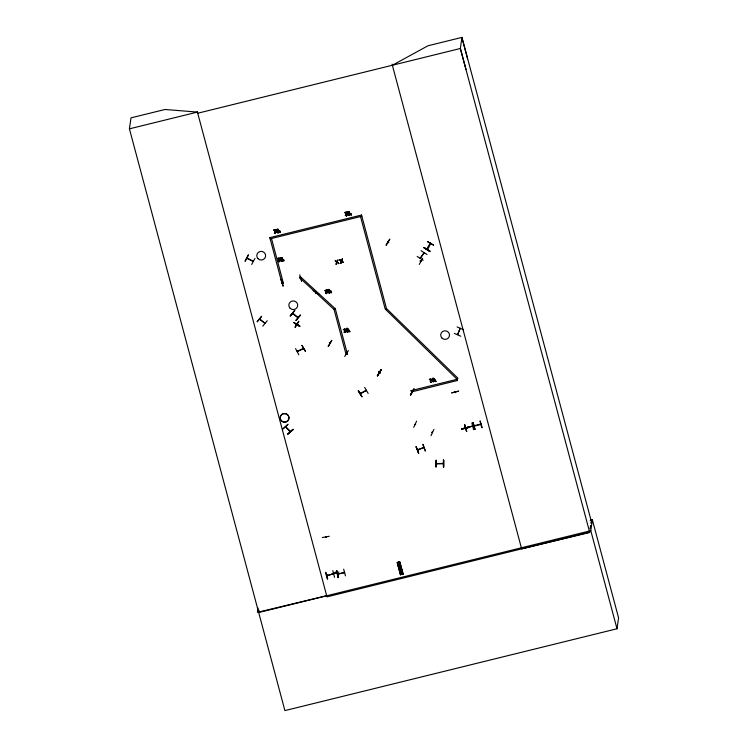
<?xml version="1.0" encoding="UTF-8"?>
<svg xmlns="http://www.w3.org/2000/svg" width="748" height="748" viewBox="0 0 748 748"><rect width="100%" height="100%" fill="white"/><g stroke="black" fill="none" stroke-linecap="round" stroke-linejoin="round"><path stroke-width="1.12" d="M279.023 231.908L278.985 231.085M282.847 260.341L282.716 259.089M347.306 212.582L347.334 213.395M349.896 214.433L349.774 213.18M434.625 380.928L434.495 379.675M297.47 351.625L297.994 351.326M328.054 290.177L328.063 290.738M347.764 212.843L348.222 212.011M346.399 329.494L346.679 328.737L347.353 328.858M282.37 260.407L282.361 259.846M329.485 342.724L329.868 343.164M349.438 214.199L348.979 215.013M348.082 330.85L347.932 331.486M347.184 354.056L347.222 353.72M379.47 372.448L378.825 372.027M415.187 424.518L415.308 424.079M432.12 432.11L432.251 432.681L432.185 432.064M430.586 243.493L429.969 244.026L430.362 243.278M315.824 292.982L316.189 292.58M420.114 258.182L424.172 252.721M285.577 426.472L290.411 431.381M590.144 520.374L592.36 519.823L618.577 617.876L617.006 628.759L284.904 710.6L129.423 128.843L131.012 117.857L164.999 109.479L197.416 112.088L197.724 113.228L460.357 48.498L461.955 37.4L427.959 45.778L392.373 65.254M245.307 261.192L248.514 255.049M247.036 257.901L247.008 258.06M247.438 258.621L247.7 258.35M251.683 264.427L254.993 258.312M252.731 260.762L252.553 260.987M253.273 260.959L253.114 261.267M261.622 316.32L257.2 321.696M283.455 283.249L282.099 283.707L269.804 237.527M270.159 238.836L361.854 216.228M264.988 323.323L259.369 319.05M259.528 318.863L264.988 323.351M259.687 318.9L260.117 319.443M271.496 238.5L283.436 283.38M260.07 319.2L259.967 319.695L259.35 319.209M273.712 230.038L275.488 229.599L273.712 230.038L274.469 230.234L275.096 232.703L274.516 233.189L275.404 233.498L274.927 230.206L275.488 229.599M274.432 232.862L275.096 232.703M262.744 326.175L267.232 320.742M264.773 323.36L264.998 323.089M279.92 231.076L279.855 232.563L280.406 232.338L279.93 230.982M277.527 258.565L279.313 258.032L278.752 258.649L279.612 261.837L278.359 261.529L278.939 261.043L278.303 258.668L277.545 258.471L279.313 258.032M278.303 258.668L278.92 261.136L278.275 261.211M278.349 261.622L279.023 261.632M283.679 260.996C282.361 257.639 285.278 260.977 283.698 260.902M282.258 282.361L282.585 282.781M281.154 279.387L283.118 285.988M294.647 310.56L290.243 315.974L294.712 310.523M292.421 313.225L292.571 313.047M298.087 317.582L292.73 313.075M293.01 313.87L293.123 313.384M299.742 274.825L301.547 281.454M347.39 353.757L346.025 354.225L334.066 309.476L299.481 277.564M293.74 322.538C303.94 327.671 299.808 327.876 293.768 322.425M300.677 278.144L300.285 277.91M299.452 277.695L300.425 276.582M300.537 277.891L300.313 278.378M295.834 320.294L300.266 314.908M295.264 327.344L298.91 321.331M296.975 324.155L297.826 324.632L297.021 324.482M297.798 317.704L298.041 317.274M297.76 324.38L297.601 324.856M282.838 429.015L288.045 424.247L282.884 428.969M258.023 608.03L257.406 612.341L326.698 595.698M295.554 348.587L298.789 354.776M259.014 610.293L258.696 612.547L590.798 530.697L592.36 519.823M297.283 351.279L303.482 348.456M297.452 351.597L303.623 348.512M297.283 351.476L297.723 351.064M293.197 429.679L287.765 434.139L293.001 429.474M301.968 345.361L305.521 351.476L301.977 345.426M302.903 348.512L302.987 349.036L303.51 348.297M292.945 429.324L287.765 434.139M315.834 292.356L315.553 293.085M315.974 292.262L315.591 292.936M315.796 293.141L316.189 292.393M319.116 294.282L313.057 290.598M325.614 290.505L324.959 290.663L325.632 290.411L326.25 292.879L325.632 290.411M326.259 293.338L325.679 293.366L326.437 293.45M326.081 290.383L326.745 290.14L326.081 290.383L326.941 293.581L326.446 293.356M326.633 289.869L324.959 290.663M326.558 293.674L326.1 290.299M330.756 291.243L331.009 292.739L331.56 292.515L331.093 291.159M337.928 259.995L336.871 261.772L335.067 260.697L336.694 262.193L336.048 264.24L337.114 262.408L338.891 263.446L338.348 263.67M331.009 292.739L331.56 292.515M336.048 264.24L336.6 264.1M336.871 261.772L335.609 260.482M344.594 212.563L346.361 212.133L344.594 212.563L345.352 212.769L345.969 215.237L345.314 215.396L345.969 215.237M345.81 212.741L346.661 215.938L345.81 212.741L346.361 212.133M339.536 259.603L341.163 261.089L339.536 259.603L341.331 260.669L342.406 258.808L341.733 260.977L343.341 262.445L341.565 261.398L342.818 262.567M346.67 215.845L345.735 215.667M328.101 346.333L331.785 340.434M340.518 263.137L341.069 262.997L340.518 263.137L341.172 260.996M335.422 309.008L334.085 309.345M329.812 343.276L329.905 342.977M341.733 260.977L342.406 258.808M334.066 309.476L335.029 308.363M331.747 340.321L328.428 346.52M350.812 213.517L351.289 214.863L350.812 213.517L350.728 215.087L351.289 214.863M344.613 331.888C345.576 330.036 342.444 329.382 343.986 329.419C345.8 330.635 343.323 332.748 344.622 331.794M360.517 216.565L385.145 308.868L386.482 308.541L457.982 378.273L457.009 379.217L385.519 309.354M344.791 332.458L344.052 332.28L344.931 332.589M344.445 329.391L345.099 329.148L344.445 329.391L345.296 332.589M344.987 328.877L343.313 329.672M385.501 309.485L386.482 308.541L361.508 214.928M349.11 330.336L349.914 331.607L349.372 331.738L349.456 330.167M349.372 331.738L349.924 331.514M346.661 353.299L346.53 353.505M348.39 350.597L344.697 356.469M325.763 536.952L326.231 537.485M326.063 537.101L325.885 537.56M329.307 536.251L322.313 537.532M325.876 572.229L327.689 578.943M326.773 575.399L333.627 573.866M326.895 575.296L326.904 575.614M327.353 575.334L327.372 575.175M327.521 575.68L327.465 575.231M332.047 573.8L338.919 572.098M358.395 390.736L361.901 396.786M332.757 570.621L334.552 577.334M333.075 574.286L333.01 573.791M333.486 573.669L333.692 574.099M333.645 573.707L326.96 575.792M360.19 393.541L366.286 390.325M360.265 393.336L360.442 393.644M360.704 393.111L360.919 393.345M335.235 572.921L335.169 572.183M335.497 572.36L335.581 572.837M336.768 570.752L338.208 577.634L336.731 570.827M337.685 573.912L338.423 573.884M337.806 573.81L337.75 574.333L338.507 574.006M364.678 387.371L368.156 393.429M337.9 574.146L344.594 572.65L343.865 572.388M338.283 573.688L338.377 573.744M389.689 239.248L386.146 245.138M365.931 390.839L365.781 390.372M360.424 393.803L366.501 390.344M387.922 242.221L388.044 242.015M388.212 242.025C387.436 242.464 388.895 243.222 388.633 242.277L388.614 242.436M389.745 239.201L386.146 245.232M343.669 569.135L345.464 575.848M343.865 572.828L343.921 572.295M344.398 572.183L344.473 572.716L344.566 572.22M377.572 375.889L381.218 369.877L377.534 375.786M377.581 375.515L381.228 369.503M378.974 371.906L379.273 372.616L378.675 372.139M379.301 372.457L379.395 372.158M380.021 373.121L379.348 372.878M379.47 372.672L379.329 373.102M380.059 372.934L379.956 373.233M419.31 264.409L422.695 258.341M421.068 250.711L427.024 254.526M420.685 261.174L420.787 260.865M424.125 252.777L420.385 258.359M423.125 260.313L417.178 256.433M426.809 248.991L427.192 248.542M427.061 248.579C426.687 253.637 435.046 233.619 426.818 249.168M429.96 251.057L423.826 247.523L429.904 251.216M410.4 394.888L414.046 388.876L410.736 395.084M410.456 394.832L414.093 388.979M457.299 380.508L411.428 391.943L411.091 390.503M412.213 391.531L412.12 392.046L411.793 391.279M433.541 245.204L427.435 241.557L433.578 245.082M413.691 427.351L416.608 421.152M415.224 424.518L415.411 424.041M415.626 424.153L415.505 424.649M416.15 446.78L418.656 453.307L416.103 446.808M399.46 570.228L401.76 569.658M399.759 571.313L402.059 570.715M417.403 449.772L423.91 447.416M417.515 449.66L417.646 449.987M400.096 572.51L402.387 571.949M417.982 449.492L418.057 449.698M400.311 573.37L402.602 572.762M402.331 574.24L403.097 574.053L399.684 561.926L397.207 562.561L400.461 574.688L402.938 573.996L402.302 574.24L398.899 562.075M430.072 379.255L429.399 379.507L430.072 379.255L430.465 382.069M431.185 378.984L429.399 379.507M431.007 382.518L430.455 382.153M417.618 450.146L424.079 447.435M435.196 380.18L436 381.452L435.458 381.583L435.532 380.003M425.322 450.96L422.891 444.349L425.35 450.866M435.458 381.583L435.205 380.087M436 381.452L435.467 381.489M432.409 432.166L432.279 432.625M433.924 429.436L430.97 435.701M436.075 460.254L435.962 467.191L436.14 460.17M454.279 333.365L460.777 336.217M437.056 463.713L436.262 463.442M436.421 463.713L436.411 463.367M457.112 326.895L463.61 329.793M457.776 334.524L460.132 328.307M451.811 392.896L458.702 391.111L451.792 392.822M442.723 463.236C442.414 463.489 443.723 463.816 442.741 463.582M443.368 463.293L443.377 463.526M443.845 467.014L443.611 460.085L443.471 466.939M443.508 466.939L443.349 460.095M455.28 392.55L455.158 391.933M457.28 380.648L457.028 379.086M455.13 392.195L455.336 392.616M464.798 427.117L464.667 427.903M465.798 427.772L472.512 426.042M465.92 427.669L466.013 428.006M466.49 427.604L466.612 427.865M468.313 427.089L468.398 427.547L461.516 429.202C465.677 427.36 475.98 425.434 461.432 428.875M471.885 422.966L473.578 429.707M472.035 426.164L471.969 426.379M472.521 426.079L472.717 426.472M474.204 426.136L480.927 424.443M474.681 425.734L474.615 425.528M474.915 429.296L473.119 422.583L474.933 429.287M480.16 424.63L480.253 424.135M474.11 425.799L480.73 424.023M480.889 424.051L480.842 424.49M481.796 427.688L480.048 420.872L482.17 427.585M590.116 528.78L590.593 525.451M590.92 523.226L591.238 521.01L461.955 37.4M330.195 291.991L330.018 292.608M348.549 330.999L348.213 331.813M280.304 258.191L280.285 259.304M457.458 334.637L460.207 328.428M276.891 230.085L277.34 229.477M280.715 258.518L280.986 257.985M278.555 231.889L278.284 232.404M434.158 380.91L433.887 381.433M341.069 262.997L341.574 261.304M337.946 259.902L337.273 262.071L338.881 263.539M299.845 326.128L293.749 322.481M278.976 232.104L278.48 232.768M282.809 260.538L282.529 261.061M349.858 214.639L349.363 215.302M349.737 214.966L349.868 213.619M330.139 292.281L329.644 292.954M347.343 212.385L347.624 211.862M327.624 290.028L327.904 289.504M337.797 573.996L344.538 572.379M443.274 463.451L436.262 463.564L436.963 463.592M245.026 261.071L248.243 254.918M429.754 251.478L423.826 247.523L429.773 251.44M280.762 258.341L281.529 257.929L282.015 258.668M328.409 291.888L329.26 292.655L329.69 291.589M348.026 331.252L346.997 331.327M294.955 327.147L298.592 321.229M329.363 342.911L329.7 343.435M347.044 354.019L346.67 353.439M380.891 369.774L377.235 375.692M377.488 375.833L381.302 369.634M335.291 572.959L335.431 572.248M464.985 427.875L464.835 427.314M290.243 315.974L294.693 310.616M296.086 320.583L300.537 315.217M347.446 212.142L348.886 211.787M328.176 289.934L329.232 290.177M343.781 572.519L344.482 572.332M278.424 232.207L277.48 232.142M282.258 260.641L281.295 260.669L280.724 258.658M329.578 292.384L328.634 292.328M434.027 381.237L433.083 381.171M302.893 348.699L303.426 348.428M464.845 424.696L466.705 431.4L464.555 424.771M338.545 577.531L336.796 570.743M349.587 215.069L348.802 215.443M329.868 292.711L329.083 293.085M348.231 331.719L346.745 331.738M276.732 229.421L278.022 229.159L278.882 230.739M280.565 257.854L281.846 257.602L282.566 258.733M432.335 378.441L433.821 378.432M358.451 390.634L361.948 396.767L358.161 390.858M388.025 242.174L388.633 242.502M411.606 391.428L412.213 391.756M400.638 574.623L397.581 562.403L401.246 574.492L400.461 574.688M402.359 574.23L399.067 562.122L399.535 562M283.053 286.082L281.136 279.406M432.746 378.666L433.447 378.61L434.121 380.526M349.176 214.854L348.493 214.816M347.811 331.504L347.278 331.56M278.499 232.684L277.929 232.909M282.323 261.117L281.267 261.136M348.016 331.869L347.455 332M276.947 229.281L278.219 229.412M347.829 211.806L348.652 211.693M346.464 328.456L347.296 328.26L348.101 329.111M432.55 378.301L433.606 378.273M397.244 562.561L400.507 574.679M400.956 574.567L398.001 562.365M473.026 422.676L474.821 429.389M466.612 431.418L464.527 424.789M325.511 572.398L327.306 579.111M336.422 570.911L338.236 577.615M420.628 261.342L420.114 261.005M347.091 354.028L346.567 353.701M129.423 128.843L197.463 112.078M269.785 237.658L361.49 215.059M342.827 262.483L343.351 262.352L341.752 260.884M326.259 292.786L325.679 293.366M411.073 390.643L456.925 379.339M398.927 562.187L398.198 562.253M397.908 563.637L399.843 563.16M397.73 563.721L400.021 563.15M461.516 429.184L468.398 427.529M589.742 532.501L521.646 548.864L392.064 64.122M399.834 561.935L403.107 574.043M397.394 562.496L400.638 574.604M399.067 562.122L402.48 574.155M399.357 562.047L402.751 574.137L399.516 561.926M401.078 574.511L397.861 562.384M349.101 215.312L347.914 214.863M278.219 232.778L277.228 232.553M282.052 261.211L281.51 261.23M281.052 257.611L282.052 257.845M328.381 289.354L329.746 290.112M346.745 328.363L347.287 328.344M348.203 212.105L348.849 212.348M277.33 229.571L278.181 230.234M278.116 232.385L277.611 232.282M281.154 258.004L281.79 258.247M281.949 260.818L281.192 260.388M432.933 378.591L433.438 378.694M433.718 381.405L433.214 381.312M472.502 426.238L465.985 428.165M443.639 460.104L443.461 467.033M436.346 463.863L443.284 463.695M329.092 293.001L328.017 292.206M433.541 381.845L432.83 381.574M253.086 261.426L247.018 258.369M247.177 258.06L253.282 261.211M420.787 261.089L420.114 261.043M378.853 372.083L379.395 372.382M348.577 212.03L349.26 213.395M261.576 316.357L257.2 321.79M290.131 431.774L285.381 426.893M277.424 232.796L277.031 232.329M281.257 261.23L280.294 259.21M433.027 381.817L432.466 381.05M346.941 331.981L346.38 331.214M348.895 211.693L349.625 212.834M329.176 289.345L330.13 291.355M297.882 317.722L292.487 313.506M300.397 276.723L335.011 308.503M329.008 289.757L329.344 290.411M347.362 328.765L348.063 330.943M348.091 215.172L347.736 214.564M281.042 261.08L280.537 260.098M347.493 328.905L348.054 330.597M277.059 231.095L277.461 232.235M349.307 212.077L349.755 213.274M434.027 378.563L434.345 379.32M432.625 381.443L432.166 380.236M328.176 292.599L327.858 291.842M347.942 328.727L348.259 329.485M346.539 331.598L346.081 330.401M277.022 232.422L276.704 231.665M282.258 257.976L282.707 259.173M433.69 378.927L433.999 379.797M278.088 229.907L278.527 231.506M281.921 258.341L282.211 259.294M434.205 378.862L434.579 380.199M347.446 213.75L347.726 214.657M276.844 232.123L276.564 231.216M416.159 446.724L418.656 453.307M331.074 291.252L331.551 292.599M329.354 290.317L329.541 291.037M432.662 380.115L432.849 380.826M348.119 214.339L347.801 213.002M346.763 330.99L346.408 329.41M328.222 291.271L328.4 291.982M281.07 260.239L280.752 258.901M432.297 380.779L432.026 379.414M347.568 214.283L347.296 212.918M348.269 329.391L348.4 329.924M346.212 330.934L345.987 329.962M329.915 290.383L330.177 291.748M327.727 291.393L327.848 291.926M278.752 230.206L278.976 231.179M461.909 37.718L467.584 58.737M466.023 69.527L460.357 48.498L589.639 532.109L326.998 596.839L197.416 112.088M590.798 530.697L617.006 628.759M430.539 379.143L431.381 382.424M335.403 309.148L347.362 353.888M455.392 392.111L455.569 392.635M432.522 379.488L432.653 380.208M347.932 213.722L347.773 212.759M346.427 329.746L346.567 330.373M328.073 290.645L328.204 291.365M276.919 230.468L277.05 231.188M348.409 329.831L348.493 330.364M327.624 290.953L327.708 291.486M276.554 231.31L276.423 230.384M349.279 213.302L349.428 214.293M329.55 290.953L329.709 291.935M282.22 259.21L282.379 260.192M348.503 330.27L348.54 330.747M345.941 329.569L345.969 330.055M327.577 290.561L327.615 291.047M399.946 569.153C400.582 571.126 401.517 567.779 399.946 569.153M399.142 568.957L401.433 568.396L399.142 568.957M441.965 338.077A4.413 4.292 8.2 0 0 449.352 336.263A4.413 4.292 8.2 0 0 443.985 330.925A4.413 4.292 8.2 0 0 441.965 338.077M281.435 420.844A4.413 4.292 8.2 0 0 288.822 419.02A4.413 4.301 8.2 0 0 283.455 413.681A4.413 4.301 8.2 0 0 281.426 420.844A4.413 4.301 8.2 0 0 288.822 419.02A4.413 4.292 8.2 0 0 283.455 413.691A4.413 4.292 8.2 0 0 281.435 420.844M290.121 308.241A4.432 4.32 8.2 0 0 297.554 306.409A4.432 4.32 8.2 0 0 292.159 301.042A4.432 4.32 8.2 0 0 290.121 308.241M258.051 258.705A4.432 4.32 8.2 0 0 265.475 256.873A4.432 4.32 8.2 0 0 260.089 251.506A4.432 4.32 8.2 0 0 258.051 258.705"/></g></svg>
